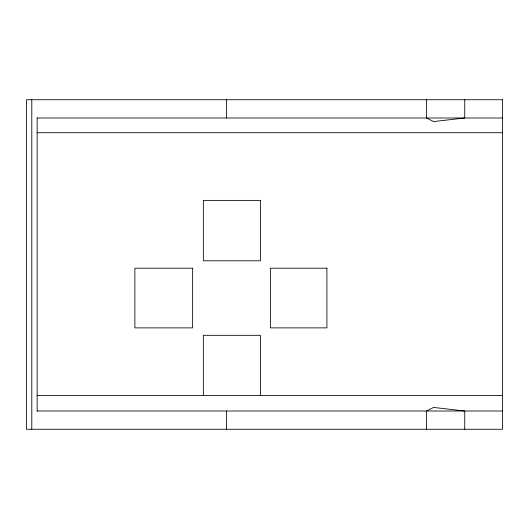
<?xml version="1.0" encoding="UTF-8"?>
<svg xmlns="http://www.w3.org/2000/svg" width="529" height="529" viewBox="0 0 529 529"><rect width="100%" height="100%" fill="white"/><g stroke="black" fill="none" stroke-linecap="round" stroke-linejoin="round"><path stroke-width="0.79" d="M37.149 117.993L502.55 117.993M37.149 132.726L502.55 132.726M37.149 395.599L502.55 395.599M37.149 411.007L502.55 411.007M464.746 99.736L464.746 117.993L433.588 121.564L426.453 117.993L426.453 99.736M464.746 429.264L464.746 411.007L433.588 407.436L426.453 411.007L426.453 429.264M260.4 395.599L260.4 335.326L203.341 335.326L203.341 395.599M226.452 99.736L226.452 117.993M226.452 411.007L226.452 429.264M37.149 117.868L37.149 411.178M31.8 99.736L31.8 429.264M502.55 99.736L26.45 99.736L26.45 429.264L502.55 429.264L502.55 99.736M260.4 200.379L203.341 200.379L203.341 260.79L260.4 260.79L260.4 200.379M192.642 268.21L134.869 268.21L134.869 327.874L192.642 327.874L192.642 268.21M326.909 268.21L270.385 268.21L270.385 327.874L326.909 327.874L326.909 268.21"/></g></svg>
